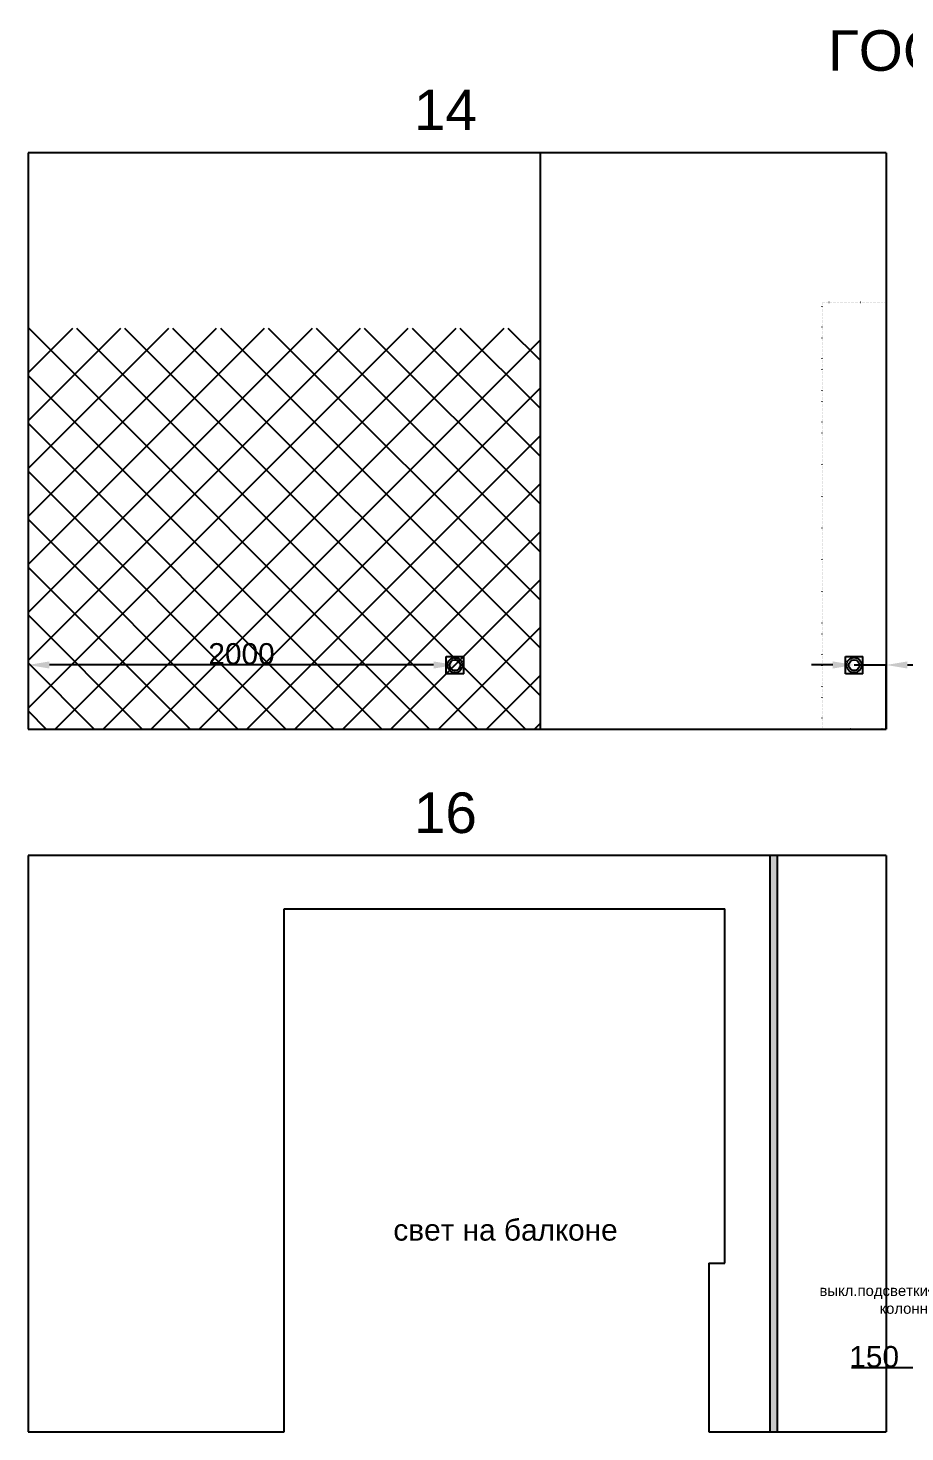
# Model space of a CAD drawing. Header units: millimetres. Extents: x -37601 to 54898, y -46061 to 6743.
# Drawn here: x 14414 to 18522, y -20590 to -14013 of the extents above; entities that cross this region are included whole.
import ezdxf
from ezdxf import colors
from ezdxf.entities.mleader import LeaderData, LeaderLine
from ezdxf.math import Vec2, Vec3

# ---------------------------------------------------------------- set-up
doc = ezdxf.new("R2010")
doc.units = ezdxf.units.MM
doc.linetypes.add('пунктирная', pattern=[6.35, 0, -6.35])
for name, color, linetype in [('вспомогательные линии', 1, 'пунктирная'), ('мебель', 5, 'Continuous'), ('нумерация стен', 7, 'Continuous'), ('размеры', 7, 'Continuous'), ('светильники и розетки', 18, 'Continuous'), ('стены двери окна', 7, 'Continuous')]:
    doc.layers.add(name, color=color, linetype=linetype)
doc.styles.get("Standard").update_dxf_attribs({"font": 'arial.ttf', "height": 100})
doc.dimstyles.new('ISO-25', dxfattribs={"dimtxt": 100, "dimasz": 100, "dimexe": 1.25, "dimexo": 0.625, "dimtad": 1, "dimtxsty": 'Standard', "dimcen": 2.5, "dimadec": 0, "dimazin": 0, "dimtfac": 1, "dimtmove": 0, "dimatfit": 3, "dimfxl": 1, "dimarcsym": 0})

# ---------------------------------------------------------------- blocks, each defined once
blk = doc.blocks.new('розетка')
at = {"layer": 'светильники и розетки'}
for p, q in [((-33636.2, -5863.1), (-33636.2, -5781.1)), ((-33636.2, -5781.1), (-33554.2, -5781.1)), ((-33554.2, -5863.1), (-33554.2, -5781.1)), ((-33554.2, -5863.1), (-33636.2, -5863.1))]:
    blk.add_line(p, q, dxfattribs=at)
for radius in [35, 25]:
    blk.add_circle((-33595.2, -5822.1), radius, dxfattribs=at)
blk = doc.blocks.new('*D108')
at = {"layer": 'Defpoints', "color": 0, "transparency": 16777216}
for p in [(18684.2, -20289.5), (18684.2, -20290.1), (18834.2, -20289.5)]:
    blk.add_point(p, dxfattribs=at)
at = {"layer": 'размеры', "color": 0, "lineweight": -2, "transparency": 16777216}
for p, q in [((18584.2, -20289.5), (18271.7, -20289.5)), ((18684.2, -20289.5), (18684.2, -20288.3)), ((18834.2, -20289.5), (18684.2, -20289.5)), ((18834.2, -20288.9), (18834.2, -20288.3)), ((18934.2, -20289.5), (19034.2, -20289.5))]:
    blk.add_line(p, q, dxfattribs=at)
at = {"layer": 'размеры', "color": 0, "transparency": 16777216}
for points in [[(18584.2, -20272.9), (18584.2, -20306.2), (18684.2, -20289.5)], [(18934.2, -20272.9), (18934.2, -20306.2), (18834.2, -20289.5)]]:
    blk.add_solid(points, dxfattribs=at)
at = {"layer": 'размеры', "color": 0, "transparency": 16777216, "insert": (18378, -20237.8), "char_height": 100, "attachment_point": 5}
blk.add_mtext('150', dxfattribs=at)
blk = doc.blocks.new('*D122')
at = {"layer": 'Defpoints', "color": 0, "transparency": 16777216}
for p in [(14414.2, -16996.5), (14414.2, -16996.5), (16414.2, -16996.5)]:
    blk.add_point(p, dxfattribs=at)
at = {"layer": 'размеры', "color": 0, "lineweight": -2, "transparency": 16777216}
for p, q in [((14414.2, -16995.8), (14414.2, -16995.2)), ((16314.2, -16996.5), (14514.2, -16996.5)), ((16414.2, -16995.8), (16414.2, -16995.2))]:
    blk.add_line(p, q, dxfattribs=at)
at = {"layer": 'размеры', "color": 0, "transparency": 16777216}
for points in [[(14514.2, -16979.8), (14514.2, -17013.1), (14414.2, -16996.5)], [(16314.2, -16979.8), (16314.2, -17013.1), (16414.2, -16996.5)]]:
    blk.add_solid(points, dxfattribs=at)
at = {"layer": 'размеры', "color": 0, "transparency": 16777216, "insert": (15414.2, -16944.8), "char_height": 100, "attachment_point": 5}
blk.add_mtext('2000', dxfattribs=at)
blk = doc.blocks.new('*D139')
at = {"layer": 'Defpoints', "color": 0, "transparency": 16777216}
for p in [(18284.2, -16996.5), (18434.2, -16996.5), (18434.2, -16996.5)]:
    blk.add_point(p, dxfattribs=at)
at = {"layer": 'размеры', "color": 0, "lineweight": -2, "transparency": 16777216}
for p, q in [((18184.2, -16996.5), (18084.2, -16996.5)), ((18284.2, -16996.5), (18434.2, -16996.5)), ((18284.2, -16997.1), (18284.2, -16997.7)), ((18434.2, -16997.1), (18434.2, -16997.7)), ((18534.2, -16996.5), (18846.6, -16996.5))]:
    blk.add_line(p, q, dxfattribs=at)
at = {"layer": 'размеры', "color": 0, "transparency": 16777216}
for points in [[(18184.2, -16979.8), (18184.2, -17013.1), (18284.2, -16996.5)], [(18534.2, -16979.8), (18534.2, -17013.1), (18434.2, -16996.5)]]:
    blk.add_solid(points, dxfattribs=at)
at = {"layer": 'размеры', "color": 0, "transparency": 16777216, "insert": (18740.4, -16944.8), "char_height": 100, "attachment_point": 5}
blk.add_mtext('150', dxfattribs=at)

msp = doc.modelspace()

# ---------------------------------------------------------------- hatches: boundary and pattern name
at = {"layer": 'мебель'}
h = msp.add_hatch(dxfattribs=at)
h.set_pattern_fill('ANSI37', color=256, scale=50)
h.set_pattern_definition([(45, (48308.58, -30900.21), (-112.2532, 112.2532), []), (135, (48308.58, -30900.21), (-112.2532, -112.2532), [])])
h.paths.add_polyline_path([(14414.181, -15418.025), (14414.181, -17296.452), (16814.181, -17296.452), (16814.181, -15418.025)])
at = {"layer": 'стены двери окна'}
h = msp.add_hatch(dxfattribs=at)
h.set_pattern_fill('DOTS', scale=12)
h.set_pattern_definition([(360, (41307.257, -38727.69), (9.525, 19.05), [0, -19.05])])
h.paths.add_polyline_path([(17924.181, -17889.521), (17889.181, -17889.521), (17889.181, -20589.521), (17924.181, -20589.521)])

# ---------------------------------------------------------------- linework, layer by layer
at = {"layer": 'вспомогательные линии'}
for p, q in [((18134.181, -17296.451), (18134.181, -15296.451)), ((18134.181, -15296.451), (18434.181, -15296.451)), ((18434.181, -17296.451), (18134.181, -17296.451))]:
    msp.add_line(p, q, dxfattribs=at)
at = {"layer": 'мебель'}
for p, q in [((16814.181, -17296.452), (16814.181, -14596.452)), ((14414.181, -17296.452), (16814.181, -17296.452))]:
    msp.add_line(p, q, dxfattribs=at)
at = {"layer": 'стены двери окна'}
for p, q in [((18434.181, -14596.451), (14414.181, -14596.451)), ((14414.181, -14596.451), (14414.181, -17296.451)), ((18434.181, -14596.451), (18434.181, -17296.451)), ((14414.181, -17296.451), (18434.181, -17296.451)), ((18434.181, -17889.521), (14414.181, -17889.521)), ((14414.181, -17889.521), (14414.181, -20589.521)), ((17889.181, -17889.521), (17889.181, -20589.521)), ((17924.181, -17889.521), (17924.181, -20589.521)), ((18434.181, -17889.521), (18434.181, -20589.521)), ((15614.181, -20589.521), (15614.181, -18139.521)), ((15614.181, -18139.521), (17679.181, -18139.521)), ((17679.181, -19799.521), (17679.181, -18139.521)), ((17604.181, -19799.521), (17604.181, -20589.521)), ((17604.181, -19799.521), (17679.181, -19799.521)), ((14414.181, -20589.521), (15614.181, -20589.521)), ((17604.181, -20589.521), (18434.181, -20589.521))]:
    msp.add_line(p, q, dxfattribs=at)
at = {"layer": 'стены двери окна', "color": 0}
msp.add_line((18434.181, -17296.451), (18434.181, -16996.451), dxfattribs=at)

# ---------------------------------------------------------------- block references
at = {"layer": 'светильники и розетки'}
for p in [(50009.424, -11175.006), (51879.424, -11175.006)]:
    msp.add_blockref('розетка', p, dxfattribs=at)

# ---------------------------------------------------------------- texts
at = {"layer": 'нумерация стен', "char_height": 190, "attachment_point": 1}
for s, width, insert in [('ГОСТИНАЯ (14-17)', 2852.52343, (18162.231, -14022.712)), ('14', 340.26469, (16221.821, -14300.693)), ('16', 340.26469, (16221.821, -17593.763))]:
    msp.add_mtext_dynamic_manual_height_columns(s, width=width, gutter_width=500, heights=[0], dxfattribs=dict(at, insert=insert))
at = {"layer": 'светильники и розетки', "insert": (16125.449, -19593.328), "char_height": 100, "attachment_point": 1}
msp.add_mtext_dynamic_manual_height_columns('свет на балконе', width=2401.25318, gutter_width=500, heights=[0], dxfattribs=at)

# ---------------------------------------------------------------- dimensions: what is measured, and where the dimension line sits
at = {"layer": 'размеры'}
for base, p1, p2, picture, middle in [((14414.181, -16996.451), (16414.181, -16996.451), (14414.181, -16996.451), '*D122', (15414.181, -16944.769)), ((18434.181, -16996.451), (18284.181, -16996.451), (18434.181, -16996.451), '*D139', (18740.399, -16944.769)), ((18684.181, -20289.521), (18834.181, -20289.521), (18684.181, -20290.146), '*D108', (18377.962, -20237.839))]:
    dim = msp.add_linear_dim(base=base, p1=p1, p2=p2, dimstyle='ISO-25', dxfattribs=at)
    dim.commit()
    dim.dimension.update_dxf_attribs({"geometry": picture, "text_midpoint": middle})

# ---------------------------------------------------------------- leaders
at = {"layer": 'светильники и розетки'}
ml = msp.add_multileader_mtext('Standard', dxfattribs=at)
ml.set_content('выкл.подсветки\\P колонн', color=256)
ml.set_leader_properties()
ml.build(insert=Vec2(0, 0))
ctx = ml.context
ctx.base_point, ctx.char_height, ctx.plane_origin, ctx.plane_x_axis, ctx.plane_y_axis = Vec3(18129.077, -19928.173), 50, Vec3(18834.363, -19740.294), Vec3(1, 0, 0), Vec3(0, 1, 0)
ctx.text_align_type = 2
notes = []
notes.append((ctx, [(0, (1, 1, 0), (18639.713, -19928.173), (-1, 0, 0), 8, [(0, [(18834.363, -19740.294)], 0, [])])]))
ctx.mtext.insert, ctx.mtext.text_direction, ctx.mtext.alignment, ctx.mtext.flow_direction = Vec3(18629.713, -19902.764), Vec3(1, 0, 0), 3, 5
for ctx, leaders in notes:
    for number, flags, end, landing, length, lines in leaders:
        leader = LeaderData()
        leader.index, (leader.has_last_leader_line, leader.has_dogleg_vector, leader.attachment_direction) = number, flags
        leader.last_leader_point, leader.dogleg_vector, leader.dogleg_length = Vec3(end), Vec3(landing), length
        for number, points, colour, breaks in lines:
            line = LeaderLine()
            line.index, line.vertices, line.color, line.breaks = number, Vec3.list(points), colors.encode_raw_color(colour), breaks
            leader.lines.append(line)
        ctx.leaders.append(leader)

doc.saveas('drawing.dxf')
